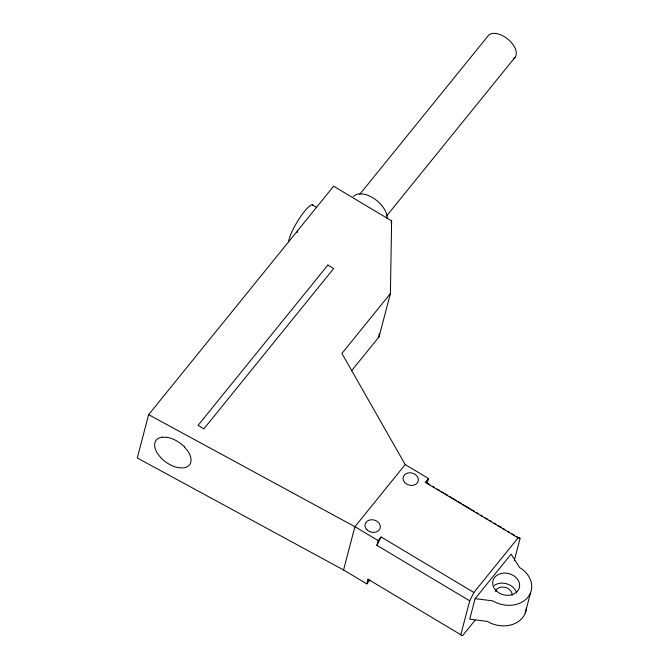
<?xml version="1.0" encoding="UTF-8"?>
<svg xmlns="http://www.w3.org/2000/svg" width="669" height="669" viewBox="0 0 669 669"><rect width="100%" height="100%" fill="white"/><g stroke="black" fill="none" stroke-linecap="round" stroke-linejoin="round"><path stroke-width="1" d="M351.534 370.827L379.055 336.833L379.106 333.722M379.055 336.833L390.412 293.549L391.616 220.895L333.63 186.208L148.627 414.68L137.27 457.964L343.565 569.971L366.813 583.878L369.965 579.99M297.178 232.586L297.705 230.571M391.089 222.902L391.616 220.895M343.565 569.971L354.913 526.687L405.205 464.579L341.918 353.441L390.412 293.549M366.813 583.878L368.034 579.245L460.807 634.739L461.217 635.55L462.747 635.483L475.099 620.23M460.807 634.739L469.705 600.837L376.923 545.344L378.169 540.594L381.104 536.973L473.886 592.466L518.099 537.868L519.621 537.801L520.03 538.612L514.277 560.547M427.248 483.118L428.461 478.486L405.205 464.579M475.099 598.655L492.693 600.846A25.882 20.747 14.7 0 0 527.908 597.216A25.882 20.747 14.7 0 0 519.629 567.571L511.133 554.158L475.099 598.655L469.713 619.193L487.3 621.392A25.882 20.747 14.7 0 0 526.336 607.695M525.265 613.013L530.651 592.466M376.923 545.344L381.104 536.973M469.705 600.837L473.886 592.466M359.746 194.353L487.877 36.126A17.252 9.692 39 0 1 508.716 39.889A17.252 9.692 39 0 1 513.449 58.747M386.523 216.045L515.306 56.999M518.099 537.868L425.317 482.374L428.461 478.486M425.317 482.374L426.847 482.307M162.383 437.208L166.589 437.317M148.627 414.68L354.913 526.687L378.169 540.594M312.289 204.806L316.378 207.248M428.143 483.654L429.924 484.716M432.6 486.321L434.39 487.383M437.066 488.989L439.742 490.586M441.523 491.656L443.304 492.719M445.094 493.789L447.77 495.394M449.551 496.457L456.693 500.73M458.474 501.792L461.15 503.397M462.931 504.459L470.073 508.733M471.854 509.795L474.53 511.4M476.32 512.462L478.101 513.533M480.777 515.13L482.558 516.2M485.234 517.798L487.91 519.403M489.7 520.465L491.481 521.536M494.157 523.141L495.938 524.203M498.622 525.809L501.298 527.406M503.08 528.477L504.861 529.539M507.537 531.144L509.326 532.206M512.002 533.812L514.678 535.409M516.46 536.479L520.03 538.612M184.527 447.059L187.746 450.973A20.689 11.825 35.6 0 1 183.306 467.899L179.091 467.79A20.747 11.858 35.6 0 1 161.154 458.048L157.943 454.126A20.747 11.858 35.6 0 1 162.391 437.15M368.034 579.245L368.435 580.056M494.299 585.375A13.631 10.93 14.7 0 1 516.644 592.91M495.169 591.438A8.831 7.083 14.7 0 1 504.936 587.315A8.831 7.083 14.7 0 1 512.253 595.268M166.606 437.267A20.747 11.858 35.6 0 1 184.544 447.001M353.533 196.519A20.706 11.632 39 0 1 359.437 193.843L363.543 194.094A20.706 11.632 39 0 1 380.937 204.505L384.039 208.561A20.706 11.632 39 0 1 387.175 218.42M288.598 241.71A22.963 4.675 -59.1 0 1 300.473 216.815A22.963 4.675 -59.1 0 1 313.268 205.55M327.869 265.075L198.049 425.392L203.853 428.854L333.664 268.545L327.869 265.075M415.516 474.614L413.802 473.61A7.76 6.222 14.7 0 0 403.039 478.544A7.76 6.222 14.7 0 0 414.103 485.05A7.76 6.222 14.7 0 0 415.516 474.614M496.348 590.903A13.631 10.93 14.7 0 0 519.06 588.561A13.631 10.93 14.7 0 0 503.08 573.166A13.631 10.93 14.7 0 0 496.348 590.903M366.855 529.672A7.76 6.222 14.7 0 0 379.917 528.803A7.76 6.222 14.7 0 0 371.236 519.763A7.76 6.222 14.7 0 0 366.855 529.672"/></g></svg>
